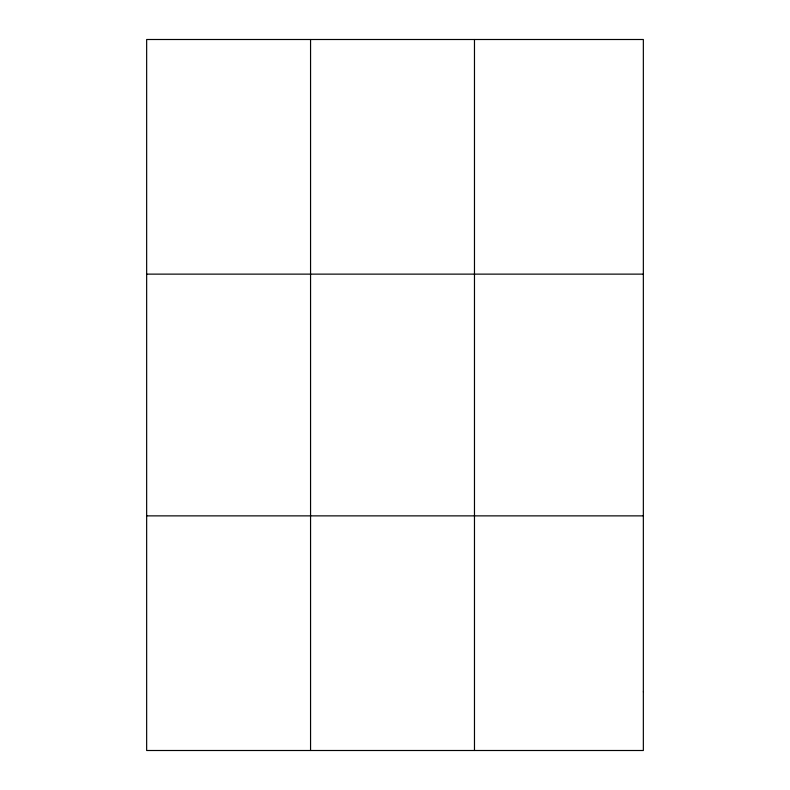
<?xml version="1.0" encoding="UTF-8"?>
<svg xmlns="http://www.w3.org/2000/svg" width="790" height="790" viewBox="0 0 790 790"><rect width="100%" height="100%" fill="white"/><g stroke="black" fill="none" stroke-linecap="round" stroke-linejoin="round"><path stroke-width="1.19" d="M310.559 39.5L310.559 750.5M474.474 39.5L474.474 750.5M146.654 274.13L643.346 274.13M146.654 515.87L643.346 515.87M643.346 691.843L643.346 750.5L146.654 750.5L146.654 39.5L643.346 39.5L643.346 691.843"/></g></svg>
